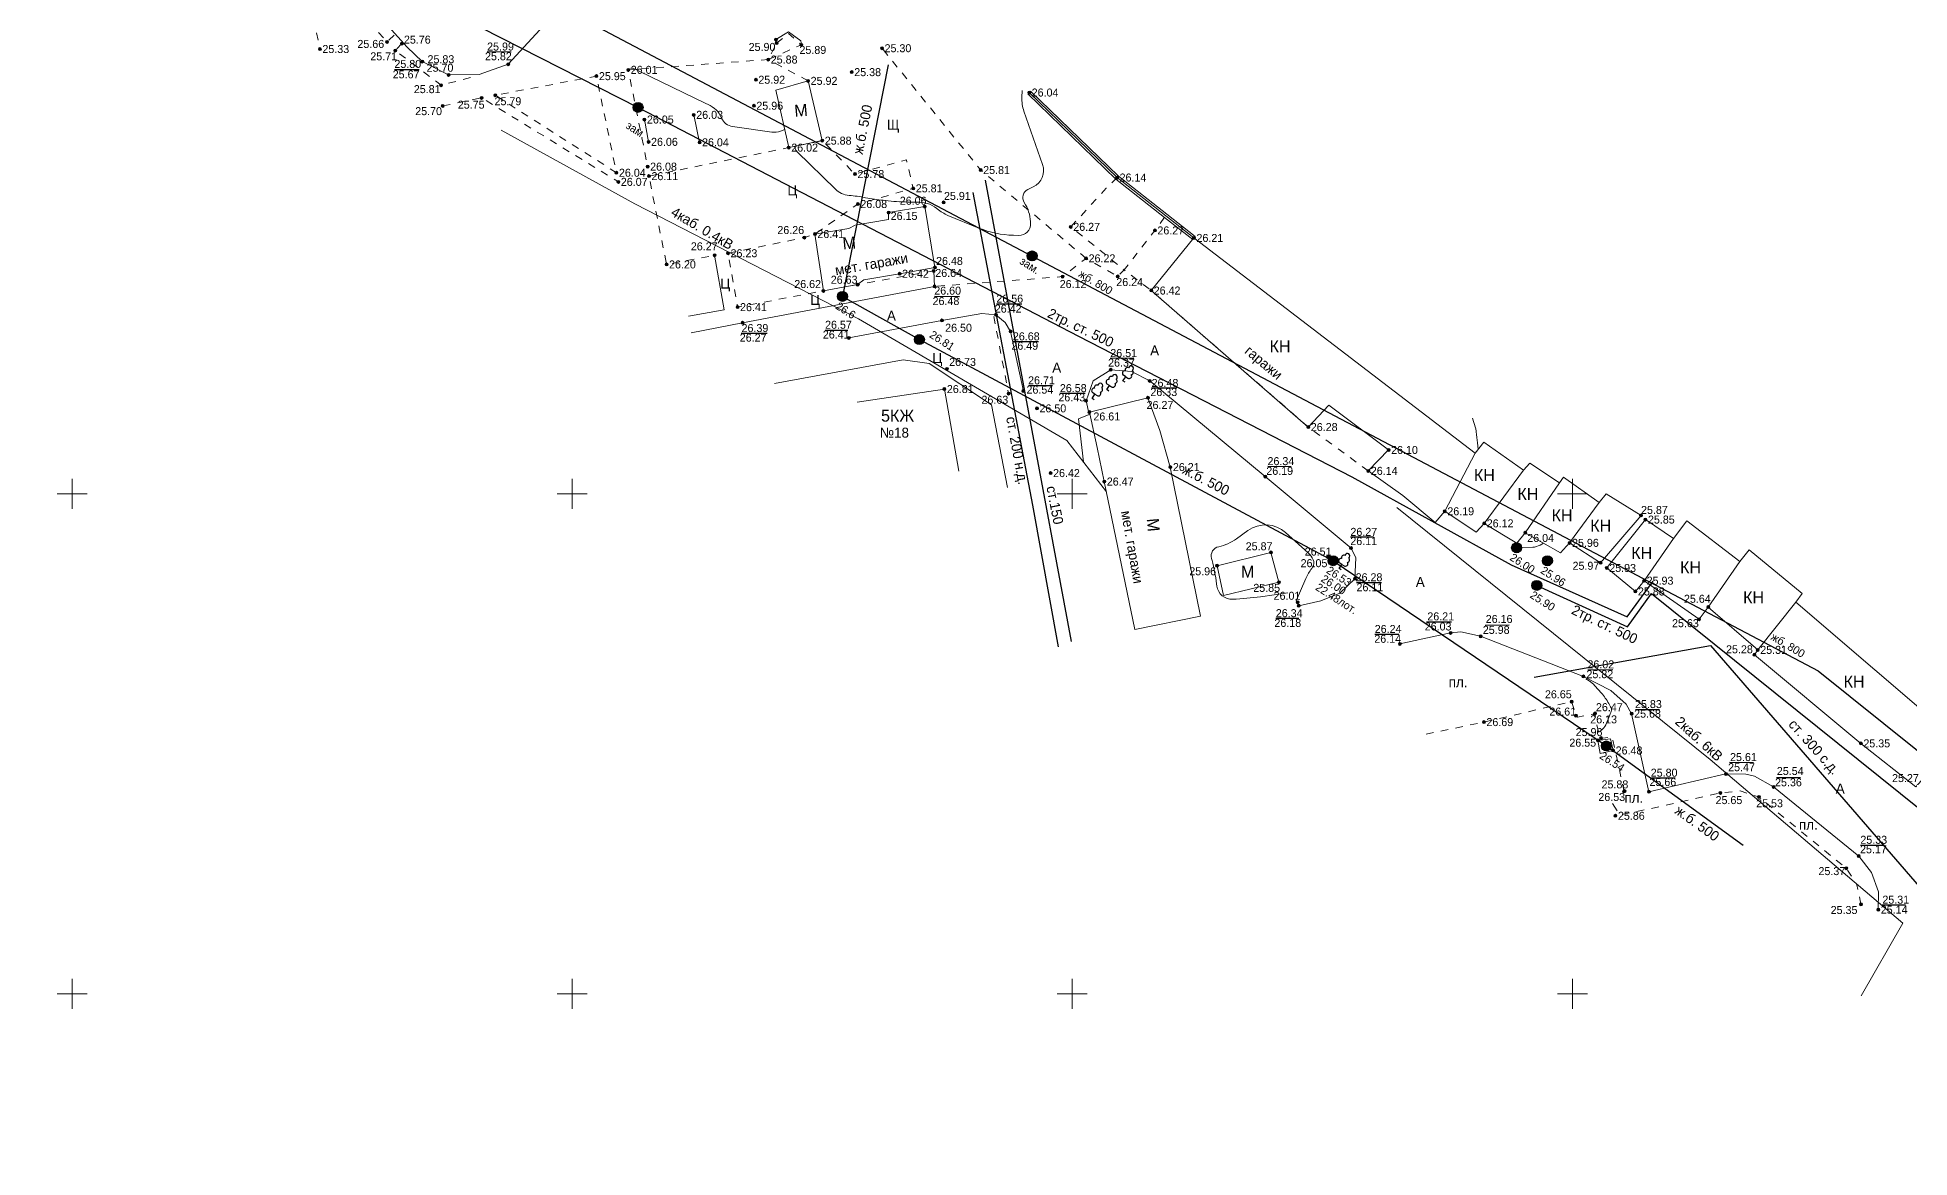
# Model space of a CAD drawing. Header units: metres. Extents: x 17798 to 18902, y 24284 to 24836.
# Drawn here: x 18046.5 to 18233.7, y 24433.6 to 24545.6 of the extents above; entities that cross this region are included whole.
import ezdxf

# ---------------------------------------------------------------- set-up
doc = ezdxf.new("R2010")
doc.units = ezdxf.units.M
doc.linetypes.add('g5_01_5x1_5', pattern=[3, 1.5, -1.5])
for name, color, linetype in [('02_Сетка', 7, 'Continuous'), ('03_Здания и строения', 7, 'Continuous'), ('06_Инженерно-технические сооружения', 7, 'Continuous'), ('10_Границы покрытий и угодий', 7, 'Continuous'), ('13_Растительность', 7, 'Continuous'), ('14_Ограждения', 7, 'Continuous'), ('19_Горизонтали', 7, 'Continuous'), ('30_Канализация', 7, 'Continuous'), ('31_Водопровод', 7, 'Continuous'), ('32_Теплосеть', 7, 'Continuous'), ('33_Газопровод', 7, 'Continuous'), ('37_Кабель низкого напряжения', 7, 'Continuous'), ('38_Кабели высокого напряжения', 7, 'Continuous'), ('44_Крышки колодцев', 7, 'Continuous'), ('45_Номера колодцев', 7, 'Continuous'), ('61_Отметки высоты поверхности', 7, 'Continuous')]:
    doc.layers.add(name, color=color, linetype=linetype)
doc.styles.add('LIKE11', font='bm431.shx')
doc.styles.add('LIKE14', font='p131.shx')
doc.styles.add('LIKE17', font='d431.shx')
doc.styles.add('LIKE32', font='peteri.shx')
doc.styles.add('Line_GUGK', font='bm431.ttf', dxfattribs={"height": 1})
doc.styles.get("Standard").update_dxf_attribs({"font": 'SPDS.shx', "oblique": 15, "height": 2})
doc.linetypes.add('g5_119_1', pattern='A,8,-2,[31,GUGK_2005.shx,S=0.2,R=0,X=0,Y=0],0.7,[31,GUGK_2005.shx,S=0.16,R=0,X=0,Y=0],6.6,[31,GUGK_2005.shx,S=0.16,R=180.000005,X=0,Y=0],0.7,[31,GUGK_2005.shx,S=0.2,R=180.000005,X=0,Y=0],-2', length=20)
doc.linetypes.add('g5_119_3', pattern='A,8,-2,[31,GUGK_2005.shx,S=0.2,R=0,X=0,Y=0],8,[31,GUGK_2005.shx,S=0.2,R=180.000005,X=0,Y=0],-2', length=20)
doc.linetypes.add('g5_121_g', pattern='A,8,-0.6,["Г",Line_GUGK,S=2,R=0,X=0,Y=-1],-2.3,24', length=34.9)
doc.linetypes.add('g5_122_g', pattern='A,2,-2,3,-0.6,["Г",Line_GUGK,S=2,R=0,X=0,Y=-1],-2.8,3,-2,8,-2,8,-2,6', length=41.4)
doc.linetypes.add('g5_122_k', pattern='A,2,-2,3,-0.6,["К",Line_GUGK,S=2,R=0,X=0,Y=-1],-3,3,-2,8,-2,8,-2,6', length=41.6)
doc.linetypes.add('g5_122_kl', pattern='A,2,-2,3,-0.6,["Кл",Line_GUGK,S=2,R=0,X=0,Y=-1],-5,3,-2,8,-2,8,-2,6', length=43.6)
doc.linetypes.add('g5_122_t', pattern='A,2,-2,3,-0.6,["Т",Line_GUGK,S=2,R=0,X=0,Y=-1],-2.8,3,-2,8,-2,8,-2,6', length=41.4)
doc.linetypes.add('g5_122_v', pattern='A,2,-2,3,-0.6,["В",Line_GUGK,S=2,R=0,X=0,Y=-1],-2.8,3,-2,8,-2,8,-2,6', length=41.4)
doc.linetypes.add('g5_472', pattern='A,0,-8,[25,GUGK_2005.shx,S=0.8,R=0,X=0,Y=-0.4],0', length=8)

# ---------------------------------------------------------------- blocks, each defined once
blk = doc.blocks.new('g5_117t')
h = blk.add_hatch(color=255)
h.paths.add_polyline_path([(-0.08, -0.08), (-0.92, -0.08, 0.367426), (-0.08, -0.92)])
h.paths.add_polyline_path([(0.07, -0.92, 0.367426), (0.92, -0.08), (0.07, -0.08)])
h.paths.add_polyline_path([(0.92, 0.07, 0.921954), (-0.92, 0.07)])
at = {"color": 0, "flags": 128}
for points in [[(-1, 0), (1, 0)], [(0, -1), (0, 0)]]:
    blk.add_lwpolyline(points, dxfattribs=at)
at = {"color": 0}
blk.add_circle((0, 0), 1, dxfattribs=at)
at = {"style": 'LIKE11', "flags": 8}
for tag, p in [('Номер', (0, 1.7)), ('Отметка кольца люка', (0, -2.8)), ('Отметка земли (возле него)', (0, -4.8)), ('Верх прокладки', (0, -6.8)), ('Низ прокладки', (0, -8.8))]:
    blk.add_attdef(tag, p, '', height=1.6, dxfattribs=at)
blk = doc.blocks.new('g5_117kb')
h = blk.add_hatch(color=255)
h.paths.add_polyline_path([(0.07, 0.07), (0.92, 0.07, 0.367426), (0.07, 0.92)])
h.paths.add_polyline_path([(-0.08, 0.92, 0.367426), (-0.92, 0.07), (-0.08, 0.07)])
h.paths.add_polyline_path([(-0.08, -0.08), (-0.92, -0.08, 0.367426), (-0.08, -0.92)])
h.paths.add_polyline_path([(0.07, -0.92, 0.367426), (0.92, -0.08), (0.07, -0.08)])
at = {"color": 0, "flags": 128}
for points in [[(-1, 0), (1, 0)], [(0, 1), (0, -1)]]:
    blk.add_lwpolyline(points, dxfattribs=at)
at = {"color": 0}
blk.add_circle((0, 0), 1, dxfattribs=at)
at = {"style": 'LIKE11', "flags": 8}
for tag, p in [('Номер', (0, 1.7)), ('Отметка кольца люка', (0, -2.8)), ('Отметка земли (возле него)', (0, -4.8)), ('Верх прокладки', (0, -6.8)), ('Низ прокладки', (0, -8.8))]:
    blk.add_attdef(tag, p, '', height=1.6, dxfattribs=at)
blk = doc.blocks.new('g5_388_1')
at = {"color": 0, "flags": 128}
blk.add_lwpolyline([(0, 0.99), (0.51, 0.99, 0.798042), (0.73, 1.95, 0.636328), (0.46, 2.81, 0.533064), (0, 3.5, 0.533064), (-0.46, 2.81, 0.636328), (-0.73, 1.95, 0.798042), (-0.51, 0.99)], format="xyb", dxfattribs=at)
for points in [[(0, 0.99), (-0.51, 0.99)], [(0.5, 0), (0, 0), (0, 0.99)]]:
    blk.add_lwpolyline(points, dxfattribs=at)
at = {"style": 'LIKE11', "flags": 8}
for tag, p in [('Описание', (-14.19, 0.84)), ('Метрические данные', (1.49, 0.46))]:
    blk.add_attdef(tag, p, '', height=2, dxfattribs=at)
blk = doc.blocks.new('g5_117d')
h = blk.add_hatch(color=255)
h.paths.add_polyline_path([(0.32, 0.47), (0.32, 0.87, 0.18146), (-0.33, 0.87), (-0.33, 0.47)])
h.paths.add_polyline_path([(-0.79, 0.47), (-0.48, 0.47), (-0.48, 0.79, 0.123687)])
h.paths.add_polyline_path([(0.47, 0.47), (0.79, 0.47, 0.123687), (0.47, 0.79)])
h.paths.add_polyline_path([(0.47, -0.33), (0.87, -0.33, 0.089995), (0.93, 0, 0.089995), (0.87, 0.32), (0.47, 0.32)])
h.paths.add_polyline_path([(0.32, 0.32), (-0.33, 0.32), (-0.33, -0.33), (0.32, -0.33)])
h.paths.add_polyline_path([(-0.48, 0.32), (-0.87, 0.32, 0.089995), (-0.93, 0, 0.089995), (-0.87, -0.33), (-0.48, -0.33)])
h.paths.add_polyline_path([(-0.48, -0.79), (-0.48, -0.48), (-0.79, -0.48, 0.123687)])
h.paths.add_polyline_path([(-0.33, -0.48), (-0.33, -0.87, 0.18146), (0.32, -0.87), (0.32, -0.48)])
h.paths.add_polyline_path([(0.79, -0.48), (0.47, -0.48), (0.47, -0.79, 0.123687)])
at = {"color": 0, "flags": 128}
for points in [[(-0.92, 0.4), (0.92, 0.4)], [(-0.4, 0.92), (-0.4, -0.92)], [(0.4, 0.92), (0.4, -0.92)], [(-0.92, -0.4), (0.92, -0.4)]]:
    blk.add_lwpolyline(points, dxfattribs=at)
at = {"color": 0}
blk.add_circle((0, 0), 1, dxfattribs=at)
at = {"style": 'LIKE11', "flags": 8}
for tag, p in [('Номер', (0, 1.7)), ('Отметка кольца люка', (0, -2.8)), ('Отметка земли (возле него)', (0, -4.8)), ('Верх прокладки', (0, -6.8)), ('Низ прокладки', (0, -8.8))]:
    blk.add_attdef(tag, p, '', height=1.6, dxfattribs=at)
blk = doc.blocks.new('g5_012')
at = {"color": 92, "linetype": 'ByBlock', "lineweight": -2}
for p, q in [((-3, 0), (3, 0)), ((0, -3), (0, 3))]:
    blk.add_line(p, q, dxfattribs=at)
blk = doc.blocks.new('g5_330')
at = {"linetype": 'ByBlock', "lineweight": -2}
blk.add_hatch(color=0, dxfattribs=at).paths.add_polyline_path([(-0.3, 0, 1), (0.3, 0, 1)])
at = {"color": 0, "linetype": 'ByBlock', "lineweight": -2}
blk.add_circle((0, 0), 0.3, dxfattribs=at)
at = {"color": 0, "linetype": 'ByBlock', "lineweight": 15, "flags": 12}
for tag, p in [('number', (-7.62, -0.8)), ('z', (0.5, -0.8))]:
    blk.add_attdef(tag, p, '', height=1.6, dxfattribs=at)

msp = doc.modelspace()

# ---------------------------------------------------------------- linework, layer by layer
at = {"layer": '03_Здания и строения', "color": 7, "linetype": 'Continuous', "lineweight": 20, "ltscale": 0.5, "flags": 128}
for points in [[(18121.65, 24534.63), (18120.37, 24540.37), (18123.59, 24541.31), (18125, 24535.33), (18121.65, 24534.63)], [(18136.26, 24522.65), (18135.25, 24528.73), (18131.64, 24528.14), (18131.62, 24527.45), (18128.28, 24526.89), (18127.65, 24526.53), (18124.26, 24525.99), (18125.11, 24520.31), (18128.54, 24520.93), (18129.16, 24521.42), (18132.73, 24522.02), (18136.26, 24522.65)], [(18206.87, 24497.85), (18202.82, 24493.13), (18199.72, 24495.11), (18198.83, 24494.12), (18195.29, 24496.12), (18194.45, 24495.07), (18191.19, 24497.06), (18190.38, 24496.19), (18187.25, 24498.27), (18186.27, 24497.15), (18183.06, 24499.84), (18179.6, 24502.31), (18181.63, 24504.4), (18175.66, 24508.87), (18173.6, 24506.69), (18157.89, 24520.35), (18162.17, 24525.6), (18190.28, 24504.07), (18191.14, 24505.17), (18195.11, 24502.37), (18195.75, 24503.09), (18198.72, 24501.1), (18199.11, 24501.68), (18202.69, 24499.15), (18203.39, 24500.01), (18206.87, 24497.85)], [(18128.48, 24509.17), (18137.21, 24510.49), (18138.65, 24502.29)], [(18151.72, 24508.19), (18157.57, 24509.62), (18158.76, 24506.33), (18159.8, 24502.69), (18162.82, 24487.78), (18156.27, 24486.45), (18153.2, 24501.24), (18152.49, 24504.65), (18151.72, 24508.19)], [(18190.28, 24504.07), (18187.25, 24498.27)], [(18195.11, 24502.37), (18191.19, 24497.06)], [(18198.72, 24501.1), (18195.29, 24496.12)], [(18202.69, 24499.15), (18199.72, 24495.11)], [(18245.44, 24471.42), (18241.27, 24466.57), (18234.87, 24471.33), (18234.35, 24470.71), (18228.85, 24475.06), (18218.21, 24483.93), (18218.54, 24484.41), (18213.59, 24488.69), (18212.67, 24487.47), (18207.18, 24491.33), (18206.31, 24490.25), (18203.44, 24492.6), (18207.31, 24497.44), (18210.11, 24495.53), (18211.44, 24497.3), (18216.75, 24493.26), (18217.69, 24494.43), (18222.97, 24490.05), (18222.34, 24489.19), (18238.16, 24475.66), (18239.16, 24474.86), (18240.1, 24475.82), (18245.44, 24471.42)], [(18164.47, 24492.83), (18169.86, 24494.15), (18170.66, 24491.18), (18165.13, 24489.84), (18164.47, 24492.83)], [(18207.18, 24491.33), (18210.11, 24495.53)], [(18213.59, 24488.69), (18216.75, 24493.26)], [(18218.54, 24484.41), (18222.34, 24489.19)]]:
    msp.add_lwpolyline(points, dxfattribs=at)
at = {"layer": '06_Инженерно-технические сооружения', "color": 7, "linetype": 'Continuous', "lineweight": 20, "ltscale": 0.5, "flags": 128}
for points in [[(18120.36, 24545.44), (18121.62, 24546.21), (18122.87, 24545.31), (18122.91, 24544.91)], [(18107.22, 24537.44), (18107.63, 24535.21)], [(18112.15, 24537.91), (18112.73, 24535.16)], [(18114.23, 24523.87), (18115.2, 24518.41), (18111.63, 24517.78)], [(18175.64, 24493.66), (18175.92, 24492.85), (18176.62, 24493.42), (18175.64, 24493.66)], [(18202.55, 24475.35), (18203.81, 24475.51), (18204.08, 24474.35), (18202.79, 24474.06), (18202.55, 24475.35)]]:
    msp.add_lwpolyline(points, dxfattribs=at)
at = {"layer": '10_Границы покрытий и угодий', "color": 7, "linetype": 'Continuous', "lineweight": 20, "ltscale": 0.5, "flags": 128}
for points in [[(18069.86, 24547.72), (18069.04, 24552.2), (18070.32, 24554.74), (18072.01, 24555.91), (18073.15, 24555.72), (18075.39, 24553.68), (18083.48, 24544.67), (18085.01, 24543.24), (18087.64, 24541.9), (18090.68, 24541.95), (18093.6, 24542.97), (18099.13, 24548.97), (18106.47, 24557.07), (18107.54, 24557.62)], [(18111.88, 24516.12), (18117.03, 24517.12), (18136.23, 24520.76), (18136.15, 24522.3)], [(18127.66, 24515.6), (18136.97, 24517.35), (18140.95, 24518.04), (18142.37, 24517.92), (18143.29, 24517.16), (18143.83, 24516.25), (18145.11, 24510.29)], [(18151.11, 24503.21), (18150.63, 24507.51), (18151.69, 24507.94), (18151.38, 24509.32), (18152.09, 24511.31), (18153.85, 24512.42), (18155.93, 24512.25), (18157.74, 24511.31), (18169.29, 24501.73), (18177.87, 24494.59), (18178.34, 24493.61), (18178.26, 24491.52), (18176.74, 24490.09), (18174.84, 24489.32), (18172.65, 24488.83)], [(18182.76, 24485), (18187.83, 24486.11), (18188.86, 24486.23), (18190.83, 24485.77), (18201.1, 24481.75), (18203.84, 24480.34), (18205.37, 24478.99), (18205.93, 24478.03), (18207.65, 24470.23), (18215.36, 24472), (18217.34, 24471.98), (18218.23, 24471.77), (18220.12, 24470.71), (18228.64, 24463.79), (18229.9, 24462.14), (18230.61, 24460.23), (18230.59, 24458.43)]]:
    msp.add_lwpolyline(points, dxfattribs=at)
at = {"layer": '10_Границы покрытий и угодий', "color": 7, "linetype": 'g5_01_5x1_5', "lineweight": 20, "ltscale": 0.5, "flags": 128}
for points in [[(18082.19, 24545.88), (18081.49, 24545.21), (18076.26, 24550.99), (18073.78, 24549.28), (18074.77, 24544.49)], [(18082.97, 24545.04), (18082.3, 24544.34), (18086.89, 24540.87), (18090.47, 24541.8)], [(18120.44, 24545.08), (18121.64, 24546.04), (18122.91, 24544.91), (18119.6, 24543.44), (18120.44, 24545.08)], [(18151.38, 24523.56), (18140.84, 24532.39), (18130.98, 24544.57)], [(18123.59, 24541.31), (18119.6, 24543.44), (18105.6, 24542.41), (18107.54, 24532.73)], [(18104.42, 24532.12), (18092.3, 24539.87), (18102.42, 24541.78), (18104.42, 24532.12)], [(18087.06, 24538.8), (18090.94, 24539.61), (18104.61, 24531.21)], [(18136.15, 24522.3), (18128.54, 24520.93), (18125.11, 24520.31), (18116.53, 24518.68), (18115.58, 24524.07), (18123.22, 24525.64), (18124.26, 24525.99), (18128.56, 24528.99), (18134.1, 24530.56), (18133.41, 24533.4), (18128.27, 24531.99), (18125, 24535.33), (18121.65, 24534.63), (18107.67, 24531.78), (18109.43, 24522.95), (18114.23, 24523.87)], [(18154.48, 24531.64), (18153.4, 24530.57), (18149.85, 24526.71), (18155.19, 24522.41), (18158.26, 24526.35), (18159.35, 24527.82)], [(18179.6, 24502.31), (18173.6, 24506.69), (18157.89, 24520.35), (18155.19, 24522.41), (18154.55, 24521.75), (18151.38, 24523.56), (18149.03, 24521.73), (18136.23, 24520.76)], [(18142.15, 24517.74), (18143.63, 24510.04)], [(18205.18, 24470.26), (18203.99, 24475.7), (18202.73, 24475.52), (18202.24, 24478.03), (18200.5, 24477.69), (18200.36, 24477.83), (18199.93, 24479.23), (18191.16, 24477.19), (18184.7, 24475.84)], [(18228.86, 24458.97), (18228.46, 24460.93), (18227.38, 24462.58), (18218.65, 24469.7), (18216.78, 24470.31), (18214.8, 24470.11), (18207.9, 24468.56), (18204.31, 24467.82)]]:
    msp.add_lwpolyline(points, dxfattribs=at)
at = {"layer": '14_Ограждения', "color": 7, "linetype": 'Continuous', "lineweight": 20, "ltscale": 0.5, "flags": 128}
for points in [[(18162.05, 24525.44), (18159.23, 24527.66), (18154.35, 24531.49), (18145.55, 24540)], [(18162.3, 24525.75), (18159.47, 24527.97), (18154.61, 24531.79), (18145.83, 24540.29)]]:
    msp.add_lwpolyline(points, dxfattribs=at)
at = {"layer": '14_Ограждения', "color": 7, "linetype": 'g5_472', "lineweight": 20, "ltscale": 0.5, "flags": 128}
msp.add_lwpolyline([(18162.17, 24525.6), (18159.35, 24527.82), (18154.48, 24531.64), (18145.69, 24540.14)], dxfattribs=at)
at = {"layer": '19_Горизонтали', "color": 42, "linetype": 'Continuous', "lineweight": 20, "ltscale": 0.5, "elevation": 26, "flags": 128}
for points in [[(18121.25, 24536.45), (18120.83, 24536.29, -0.12668), (18119.96, 24536.19), (18116.02, 24536.75, -0.25528), (18114.93, 24537.57), (18114.8, 24537.84, 0.130481), (18114.21, 24538.56), (18114.21, 24538.56, 0.04324), (18113.37, 24539.06), (18106.69, 24542.28, -0.017189), (18106.45, 24542.4), (18106.41, 24542.43, 0.031592), (18106.27, 24542.49), (18106.27, 24542.49, 0.069056), (18106.13, 24542.53), (18105.83, 24542.57)], [(18122.23, 24534.75), (18122.28, 24534.56, 0.137216), (18122.48, 24534.22), (18126.31, 24530.48, 0.175887), (18127.68, 24529.85), (18127.68, 24529.85, -0.028878), (18129.27, 24529.64), (18129.34, 24529.62, 0.022828), (18131.08, 24529.37), (18131.6, 24529.31, 0.0244), (18133.84, 24529.19), (18134.41, 24529.19, -0.065836), (18135.49, 24529.05), (18135.49, 24529.05, -0.106497), (18136.44, 24528.55), (18136.5, 24528.5, 0.075867), (18137.57, 24527.86), (18140.67, 24526.59, 0.090769), (18144.11, 24525.87), (18144.66, 24525.85, 0.436558), (18145.83, 24527.04), (18145.82, 24527.23, 0.133252), (18145.2, 24529.14), (18145.2, 24529.14, -0.452565), (18145.57, 24530.46), (18146.1, 24530.71, 0.380706), (18147.03, 24532.95), (18145.17, 24538.29, -0.091488), (18144.96, 24539.65), (18144.99, 24540.35)], [(18190.6, 24504.47), (18190.51, 24505.12, -0.002619), (18190.38, 24506.2), (18190.37, 24506.29, 0.057309), (18190.16, 24507.15), (18190.01, 24507.57)], [(18172.4, 24489.32), (18173.36, 24491.54, -0.054748), (18173.94, 24492.56), (18174.03, 24492.68, 0.271889), (18174.1, 24493.43), (18174.1, 24493.43, 0.101585), (18173.59, 24494.11), (18171.32, 24496.14, 0.352031), (18167.56, 24496.34), (18166.41, 24495.51, -0.103075), (18164.64, 24494.73), (18164.64, 24494.73, 0.425489), (18163.92, 24493.56), (18163.97, 24493.36, -0.028367), (18164.43, 24491.02), (18164.46, 24490.79, 0.386558), (18166.05, 24489.47), (18166.05, 24489.47, 0.025042), (18168.83, 24489.73), (18171.56, 24490.12)], [(18194.43, 24494.73), (18194.41, 24494.69, 0.555459), (18194.44, 24494.64), (18196.04, 24494.68, 0.130481), (18196.77, 24494.89), (18197.11, 24495.09)], [(18201.34, 24481.5), (18201.67, 24481.31, -0.076958), (18202.25, 24480.83), (18202.9, 24480.09, -0.053896), (18203.64, 24479.06), (18203.83, 24478.72, -0.211483), (18203.88, 24478.26), (18203.88, 24478.26, -0.012921), (18203.71, 24477.8), (18203.42, 24477.08, -0.112838), (18203.01, 24476.47), (18202.73, 24476.21)]]:
    msp.add_lwpolyline(points, format="xyb", dxfattribs=at)
msp.add_lwpolyline([(18204.01, 24469.06), (18204.49, 24468.33)], dxfattribs=at)
at = {"layer": '30_Канализация', "color": 42, "linetype": 'g5_122_kl', "lineweight": 30, "ltscale": 0.5, "flags": 128}
msp.add_lwpolyline([(17981.18, 24764.18), (17973.76, 24619.69), (18068.15, 24564.87), (18224.59, 24482.33), (18357.92, 24375.34), (18432.45, 24314.74), (18453.24, 24297.97), (18504.49, 24313.98), (18591.36, 24418.31), (18643.88, 24411.2), (18665.87, 24407.08), (18685.74, 24402.11)], dxfattribs=at)
at = {"layer": '30_Канализация', "color": 12, "linetype": 'g5_122_k', "lineweight": 30, "ltscale": 0.5, "flags": 128}
msp.add_lwpolyline([(18131.58, 24542.91), (18127.02, 24519.76), (18134.71, 24515.44), (18176.08, 24493.33), (18203.4, 24474.8), (18217.09, 24464.88)], dxfattribs=at)
at = {"layer": '31_Водопровод', "color": 94, "linetype": 'g5_122_v', "lineweight": 30, "ltscale": 0.5, "flags": 128}
msp.add_lwpolyline([(18141.29, 24531.38), (18149.88, 24485.25)], dxfattribs=at)
at = {"layer": '32_Теплосеть', "color": 5, "linetype": 'g5_122_t', "lineweight": 30, "ltscale": 0.5, "flags": 128}
for points in [[(17991.58, 24605.4), (17992.75, 24601.88), (18011.81, 24590.66), (18049.45, 24569.3), (18087.01, 24548.6), (18106.58, 24538.66), (18150.63, 24515.79), (18177.95, 24501.71), (18193.87, 24492.91), (18205.49, 24487.73), (18208.07, 24491.29)], [(18196.44, 24490.86), (18205.51, 24486.7), (18207.92, 24490.04), (18243.15, 24461.76), (18256.27, 24451.48), (18273.72, 24438.03), (18272.58, 24436.96), (18275.33, 24437.65)]]:
    msp.add_lwpolyline(points, dxfattribs=at)
at = {"layer": '33_Газопровод', "color": 132, "linetype": 'g5_122_g', "lineweight": 30, "ltscale": 0.5, "flags": 128}
msp.add_lwpolyline([(18140.04, 24530.16), (18146.03, 24498.87), (18148.6, 24484.72)], dxfattribs=at)
at = {"layer": '33_Газопровод', "color": 132, "linetype": 'g5_121_g', "lineweight": 30, "ltscale": 0.5, "flags": 128}
msp.add_lwpolyline([(18196.17, 24481.68), (18213.82, 24484.86), (18238.98, 24455.77), (18246.8, 24446.04)], dxfattribs=at)
at = {"layer": '37_Кабель низкого напряжения', "color": 1, "linetype": 'g5_119_3', "lineweight": 20, "ltscale": 0.5, "flags": 128}
for points in [[(18153.42, 24500.21), (18149.46, 24505.33), (18128.63, 24517.5), (18106.26, 24529.02), (18092.91, 24536.39)], [(18143.52, 24500.65), (18141.92, 24508.92), (18135.68, 24513.05), (18133.08, 24513.4), (18120.24, 24511.03)]]:
    msp.add_lwpolyline(points, dxfattribs=at)
at = {"layer": '38_Кабели высокого напряжения', "color": 1, "linetype": 'g5_119_1', "lineweight": 20, "ltscale": 0.5, "flags": 128}
msp.add_lwpolyline([(18182.46, 24498.63), (18213.77, 24473.44), (18233.05, 24457.08), (18228.88, 24449.83)], dxfattribs=at)
at = {"layer": '61_Отметки высоты поверхности', "flags": 128}
for points in [[(18091.49, 24544.23), (18093.88, 24544.22)], [(18082.22, 24542.45), (18084.69, 24542.45)], [(18136.21, 24519.77), (18138.71, 24519.75)], [(18142.41, 24519), (18144.97, 24519)], [(18116.9, 24516.09), (18119.48, 24516.09)], [(18125.28, 24516.38), (18127.55, 24516.39)], [(18144.05, 24515.24), (18146.62, 24515.25)], [(18153.79, 24513.59), (18156.14, 24513.6)], [(18145.61, 24510.85), (18148.02, 24510.85)], [(18148.76, 24510.08), (18151.28, 24510.08)], [(18157.92, 24510.62), (18160.47, 24510.61)], [(18169.55, 24502.77), (18171.87, 24502.75)], [(18177.83, 24495.72), (18180.11, 24495.72)], [(18178.42, 24491.16), (18180.92, 24491.15)], [(18170.34, 24487.57), (18172.66, 24487.57)], [(18185.43, 24487.23), (18187.91, 24487.22)], [(18191.3, 24486.88), (18193.69, 24486.9)], [(18180.24, 24485.98), (18182.65, 24485.98)], [(18201.55, 24482.43), (18204.04, 24482.44)], [(18206.31, 24478.46), (18208.72, 24478.46)], [(18207.91, 24471.61), (18210.28, 24471.62)], [(18215.73, 24473.17), (18218.12, 24473.16)], [(18220.43, 24471.66), (18222.81, 24471.66)], [(18228.8, 24464.87), (18231.2, 24464.87)], [(18230.99, 24458.91), (18233.31, 24458.91)]]:
    msp.add_lwpolyline(points, dxfattribs=at)

# ---------------------------------------------------------------- block references
at = {"layer": '02_Сетка', "color": 92, "linetype": 'Continuous', "lineweight": 15, "ltscale": 0.5, "xscale": 0.5, "yscale": 0.5}
for p in [(18050, 24500), (18100, 24500), (18150, 24500), (18200, 24500), (18050, 24450), (18100, 24450), (18150, 24450), (18200, 24450)]:
    msp.add_blockref('g5_012', p, dxfattribs=at)
at = {"layer": '13_Растительность', "color": 92, "linetype": 'Continuous', "lineweight": 20, "xscale": 0.5, "yscale": 0.5, "zscale": 0.5, "rotation": 327.2608096277772}
for p in [(18155.07, 24511.31, 26.15), (18151.99, 24509.56, 26.33), (18153.44, 24510.43, 26.3), (18176.69, 24492.54, 26.27)]:
    msp.add_blockref('g5_388_1', p, dxfattribs=at)
at = {"layer": '44_Крышки колодцев', "color": 7, "linetype": 'Continuous', "lineweight": 20, "xscale": 0.5, "yscale": 0.5, "zscale": 0.5, "rotation": 327.2608096277772}
for name, p in [('g5_117t', (18106.58, 24538.66)), ('g5_117d', (18145.98, 24523.8)), ('g5_117kb', (18127.02, 24519.76, 26.61)), ('g5_117kb', (18134.71, 24515.44, 26.81)), ('g5_117kb', (18176.08, 24493.33, 26.53)), ('g5_117t', (18194.43, 24494.62, 26)), ('g5_117t', (18197.51, 24493.32, 25.96)), ('g5_117t', (18196.44, 24490.86, 25.9)), ('g5_117kb', (18203.4, 24474.8, 26.54))]:
    msp.add_blockref(name, p, dxfattribs=at)
at = {"layer": '61_Отметки высоты поверхности', "color": 7, "linetype": 'Continuous', "lineweight": 20, "xscale": 0.5, "yscale": 0.5, "zscale": 0.5}
for p in [(18074.77, 24544.49, 25.33), (18081.49, 24545.21, 25.66), (18082.97, 24545.04, 25.76), (18120.36, 24545.44, 25.74), (18120.44, 24545.08, 25.9), (18122.91, 24544.91, 25.89), (18130.98, 24544.57, 25.3), (18082.3, 24544.34, 25.71), (18085.01, 24543.24, 25.67), (18093.6, 24542.97, 25.82), (18119.6, 24543.44, 25.88), (18086.89, 24540.87, 25.81), (18087.64, 24541.9, 25.7), (18102.42, 24541.78, 25.95), (18105.6, 24542.41, 26.01), (18118.36, 24541.42, 25.91), (18123.59, 24541.31, 25.92), (18127.95, 24542.18, 25.38), (18087.06, 24538.8, 25.7), (18090.94, 24539.61, 25.75), (18092.3, 24539.87, 25.79), (18118.16, 24538.82, 25.95), (18145.69, 24540.14, 26.04), (18107.22, 24537.44, 26.05), (18112.15, 24537.91, 26.03), (18107.63, 24535.21, 26.06), (18112.73, 24535.16, 26.04), (18125, 24535.33, 25.88), (18121.65, 24534.63, 26.02), (18104.42, 24532.12, 26.04), (18107.54, 24532.73, 26.08), (18107.67, 24531.78, 26.11), (18128.27, 24531.99, 25.78), (18140.84, 24532.39, 25.81), (18154.48, 24531.64, 26.14), (18104.61, 24531.21, 26.07), (18134.1, 24530.56, 25.81), (18128.56, 24528.99, 26.08), (18131.64, 24528.14, 26.15), (18135.25, 24528.73, 26.06), (18137.13, 24529.15, 25.91), (18124.26, 24525.99, 26.41), (18149.85, 24526.71, 26.27), (18158.26, 24526.35, 26.27), (18114.23, 24523.87, 26.27), (18115.58, 24524.07, 26.23), (18123.22, 24525.64, 26.26), (18162.17, 24525.6, 26.21), (18109.43, 24522.95, 26.2), (18132.73, 24522.02, 26.42), (18136.15, 24522.3, 26.64), (18136.26, 24522.65, 26.48), (18151.38, 24523.56, 26.22), (18125.11, 24520.31, 26.62), (18128.54, 24520.93, 26.63), (18136.23, 24520.76, 26.48), (18149.03, 24521.73, 26.12), (18154.55, 24521.75, 26.24), (18157.89, 24520.35, 26.42), (18116.53, 24518.68, 26.41), (18117.03, 24517.12, 26.27), (18136.97, 24517.35, 26.5), (18142.37, 24517.92, 26.42), (18127.66, 24515.6, 26.41), (18143.83, 24516.25, 26.49), (18137.46, 24512.5, 26.73), (18153.85, 24512.42, 26.37), (18157.74, 24511.31, 26.33), (18137.21, 24510.49, 26.81), (18143.63, 24510.04, 26.63), (18145.11, 24510.29, 26.54), (18151.38, 24509.32, 26.43), (18157.57, 24509.62, 26.27), (18146.47, 24508.56, 26.5), (18151.72, 24508.19, 26.61), (18173.6, 24506.69, 26.28), (18181.63, 24504.4, 26.11), (18147.83, 24502.09, 26.42), (18159.8, 24502.69, 26.21), (18169.29, 24501.73, 26.19), (18179.6, 24502.31, 26.14), (18153.2, 24501.24, 26.47), (18187.25, 24498.27, 26.19), (18206.87, 24497.85, 25.87), (18191.19, 24497.06, 26.12), (18195.29, 24496.12, 26.04), (18207.31, 24497.44, 25.85), (18169.86, 24494.15, 25.87), (18177.87, 24494.59, 26.11), (18199.72, 24495.11, 25.96), (18164.47, 24492.83, 25.96), (18175.56, 24493.69, 26.05), (18175.64, 24493.66, 26.51), (18202.82, 24493.13, 25.97), (18203.44, 24492.6, 25.93), (18170.66, 24491.18, 25.85), (18178.26, 24491.52, 26.11), (18206.31, 24490.25, 25.88), (18207.18, 24491.33, 25.93), (18172.53, 24489.18, 26.01), (18172.65, 24488.83, 26.18), (18213.59, 24488.69, 25.64), (18212.67, 24487.47, 25.63), (18182.76, 24485, 26.14), (18187.83, 24486.11, 26.03), (18190.83, 24485.77, 25.98), (18218.21, 24483.93, 25.28), (18218.54, 24484.41, 25.31), (18201.1, 24481.75, 25.82), (18199.93, 24479.23, 26.65), (18191.16, 24477.19, 26.69), (18200.36, 24477.83, 26.61), (18202.24, 24478.03, 26.47), (18202.28, 24478.06, 26.13), (18205.93, 24478.03, 25.68), (18202.55, 24475.35, 26.55), (18202.88, 24475.59, 25.96), (18204.08, 24474.35, 26.48), (18228.85, 24475.06, 25.35), (18215.36, 24472, 25.47), (18205.18, 24470.26, 26.53), (18205.22, 24470.29, 25.88), (18207.65, 24470.23, 25.66), (18214.8, 24470.11, 25.65), (18218.65, 24469.7, 25.53), (18220.12, 24470.71, 25.36), (18204.31, 24467.82, 25.86), (18227.38, 24462.58, 25.37), (18228.64, 24463.79, 25.17), (18228.86, 24458.97, 25.35), (18230.59, 24458.43, 25.14)]:
    msp.add_blockref('g5_330', p, dxfattribs=at)

# ---------------------------------------------------------------- texts
at = {"layer": '03_Здания и строения', "color": 7, "linetype": 'Continuous', "lineweight": 15}
for s, height, rotation, style, p in [('М', 1.2, 5, 'LIKE14', (18122.26, 24537.7)), ('М', 1.2, 5, 'LIKE14', (18127.08, 24524.44)), ('мет. гаражи', 1, 10, 'LIKE11', (18126.37, 24521.86)), ('гаражи', 1, 320, 'LIKE11', (18167.15, 24514.15)), ('мет. гаражи', 1, 280, 'LIKE11', (18154.86, 24498.24)), ('М', 1.2, 275, 'LIKE14', (18157.44, 24497.52))]:
    msp.add_text(s, height=height, rotation=rotation, dxfattribs=dict(at, style=style)).set_placement(p)
for s, height, style, p in [('КН', 1.2, 'LIKE14', (18169.73, 24514.17)), ('5КЖ', 1.2, 'LIKE14', (18130.88, 24507.23)), ('№18', 1, 'LIKE11', (18130.75, 24505.63)), ('КН', 1.2, 'LIKE14', (18190.16, 24501.28)), ('КН', 1.2, 'LIKE14', (18194.51, 24499.41)), ('КН', 1.2, 'LIKE14', (18197.93, 24497.26)), ('КН', 1.2, 'LIKE14', (18201.79, 24496.23)), ('КН', 1.2, 'LIKE14', (18205.89, 24493.51)), ('М', 1.2, 'LIKE14', (18166.87, 24491.62)), ('КН', 1.2, 'LIKE14', (18210.77, 24492.08)), ('КН', 1.2, 'LIKE14', (18217.08, 24489.06)), ('КН', 1.2, 'LIKE14', (18227.13, 24480.63))]:
    msp.add_text(s, height=height, dxfattribs=dict(at, style=style)).set_placement(p)
at = {"layer": '10_Границы покрытий и угодий', "color": 7, "linetype": 'Continuous', "lineweight": 15, "style": 'LIKE11'}
for s, p in [('Щ', (18131.46, 24536.43)), ('Ц', (18121.52, 24529.86)), ('Ц', (18114.81, 24520.54)), ('Ц', (18123.79, 24518.9)), ('А', (18131.47, 24517.33)), ('А', (18157.79, 24513.85)), ('Ц', (18136.01, 24513.09)), ('А', (18148, 24512.14)), ('А', (18184.35, 24490.7)), ('пл.', (18187.64, 24480.68)), ('пл.', (18205.21, 24469.12)), ('А', (18226.34, 24470.04)), ('пл.', (18222.66, 24466.43))]:
    msp.add_text(s, height=1, dxfattribs=at).set_placement(p)
at = {"layer": '30_Канализация', "color": 12, "linetype": 'Continuous', "lineweight": 15, "style": 'LIKE32'}
for rotation, p in [(78.6408, (18129.03, 24533.9)), (332.8624, (18160.92, 24502.09)), (324.4091, (18210.16, 24468.12))]:
    msp.add_text('ж.б. 500', height=1, rotation=rotation, dxfattribs=at).set_placement(p)
at = {"layer": '30_Канализация', "color": 42, "linetype": 'Continuous', "lineweight": 20, "style": 'LIKE11'}
for p in [(18150.54, 24521.79, 12.16), (18219.77, 24485.49, 12.16)]:
    msp.add_text('жб. 800', height=0.8, rotation=329.138, dxfattribs=at).set_placement(p)
at = {"layer": '31_Водопровод', "color": 94, "linetype": 'Continuous', "lineweight": 15, "style": 'LIKE32'}
msp.add_text('ст.150', height=1, rotation=281.213, dxfattribs=at).set_placement((18147.4, 24500.69))
at = {"layer": '32_Теплосеть', "color": 5, "linetype": 'Continuous', "lineweight": 15, "style": 'LIKE32'}
for p in [(18147.43, 24517.72), (18199.82, 24488.06)]:
    msp.add_text('2тр. ст. 500', height=1, rotation=334.2139, dxfattribs=at).set_placement(p)
at = {"layer": '33_Газопровод', "color": 132, "linetype": 'Continuous', "lineweight": 15, "style": 'LIKE32'}
for s, rotation, p in [('ст. 200 н.д.', 280.5042, (18143.37, 24507.64)), ('ст. 300 с.д.', 311.8528, (18221.54, 24476.91))]:
    msp.add_text(s, height=1, rotation=rotation, dxfattribs=at).set_placement(p)
at = {"layer": '37_Кабель низкого напряжения', "color": 1, "linetype": 'Continuous', "lineweight": 20, "style": 'LIKE32'}
msp.add_text('4каб. 0.4кВ', height=1, rotation=329.3717, dxfattribs=at).set_placement((18109.77, 24527.9))
at = {"layer": '38_Кабели высокого напряжения', "color": 1, "linetype": 'Continuous', "lineweight": 20, "style": 'LIKE32'}
msp.add_text('2каб. 6кВ', height=1, rotation=317.5368, dxfattribs=at).set_placement((18210.19, 24477.11))
at = {"layer": '45_Номера колодцев', "color": 7, "linetype": 'Continuous', "lineweight": 15, "ltscale": 0.5, "style": 'LIKE17'}
for s, p in [('зам.', (18105.28, 24536.64)), ('зам.', (18144.66, 24523.08)), ('26.6', (18126.26, 24518.58)), ('26.81', (18135.64, 24515.72)), ('26.00', (18193.67, 24493.45)), ('26.53', (18175.33, 24492.16)), ('25.96', (18196.75, 24492.15)), ('22.48лот.', (18174.24, 24490.47)), ('26.00', (18174.79, 24491.31)), ('25.90', (18195.69, 24489.69)), ('26.54', (18202.64, 24473.62))]:
    msp.add_text(s, height=0.8, rotation=327.2608, dxfattribs=at).set_placement(p)
at = {"layer": '61_Отметки высоты поверхности', "color": 7, "linetype": 'Continuous', "lineweight": 15, "ltscale": 0.5, "style": 'LIKE17'}
for s, p in [('25.33', (18075.02, 24544.09)), ('25.66', (18078.52, 24544.6)), ('25.76', (18083.17, 24545.03)), ('25.99', (18091.49, 24544.34)), ('25.90', (18117.64, 24544.3)), ('25.89', (18122.72, 24544)), ('25.30', (18131.23, 24544.17)), ('25.71', (18079.81, 24543.36)), ('25.80', (18082.22, 24542.6)), ('25.70', (18085.44, 24542.22)), ('25.83', (18085.53, 24543.07)), ('25.82', (18091.28, 24543.37)), ('26.01', (18105.85, 24542.01)), ('25.88', (18119.85, 24543.04)), ('25.67', (18082.05, 24541.56)), ('25.81', (18084.16, 24540.08)), ('25.95', (18102.67, 24541.38)), ('25.92', (18118.61, 24541.02)), ('25.92', (18123.84, 24540.91)), ('25.38', (18128.2, 24541.78)), ('25.75', (18088.56, 24538.53)), ('25.79', (18092.23, 24538.87)), ('25.96', (18118.41, 24538.42)), ('26.04', (18145.94, 24539.74)), ('25.70', (18084.3, 24537.88)), ('26.05', (18107.47, 24537.04)), ('26.03', (18112.4, 24537.51)), ('26.06', (18107.88, 24534.81)), ('26.04', (18112.98, 24534.76)), ('25.88', (18125.25, 24534.93)), ('26.02', (18121.9, 24534.23)), ('26.04', (18104.67, 24531.72)), ('26.07', (18104.86, 24530.81)), ('26.08', (18107.79, 24532.33)), ('26.11', (18107.92, 24531.38)), ('25.78', (18128.52, 24531.59)), ('25.81', (18141.09, 24531.99)), ('26.14', (18154.73, 24531.24)), ('26.06', (18132.75, 24528.92)), ('25.81', (18134.35, 24530.16)), ('25.91', (18137.17, 24529.4)), ('26.08', (18128.81, 24528.59)), ('26.15', (18131.84, 24527.4)), ('26.26', (18120.51, 24525.99)), ('26.41', (18124.51, 24525.59)), ('26.27', (18150.1, 24526.31)), ('26.27', (18158.51, 24525.95)), ('26.21', (18162.42, 24525.2)), ('26.27', (18111.86, 24524.36)), ('26.23', (18115.83, 24523.67)), ('26.22', (18151.63, 24523.16)), ('26.20', (18109.68, 24522.55)), ('26.42', (18132.98, 24521.62)), ('26.64', (18136.3, 24521.7)), ('26.48', (18136.38, 24522.9)), ('26.62', (18122.2, 24520.59)), ('26.63', (18125.85, 24521.02)), ('26.60', (18136.2, 24519.93)), ('26.12', (18148.74, 24520.59)), ('26.24', (18154.4, 24520.79)), ('26.42', (18158.14, 24519.94)), ('26.41', (18116.78, 24518.28)), ('26.48', (18136.03, 24518.89)), ('26.42', (18142.25, 24518.13)), ('26.56', (18142.41, 24519.13)), ('26.39', (18116.93, 24516.19)), ('26.57', (18125.28, 24516.52)), ('26.50', (18137.29, 24516.22)), ('26.27', (18116.75, 24515.23)), ('26.41', (18125.06, 24515.54)), ('26.49', (18143.91, 24514.42)), ('26.68', (18144.06, 24515.36)), ('26.73', (18137.69, 24512.8)), ('26.37', (18153.58, 24512.73)), ('26.51', (18153.8, 24513.69)), ('26.81', (18137.46, 24510.09)), ('26.54', (18145.42, 24510.03)), ('26.71', (18145.58, 24510.96)), ('26.58', (18148.76, 24510.18)), ('26.48', (18157.93, 24510.7)), ('26.63', (18140.92, 24509.02)), ('26.50', (18146.72, 24508.16)), ('26.43', (18148.61, 24509.26)), ('26.27', (18157.43, 24508.5)), ('26.33', (18157.81, 24509.79)), ('26.61', (18152.11, 24507.35)), ('26.28', (18173.85, 24506.29)), ('26.34', (18169.52, 24502.88)), ('26.10', (18181.88, 24504)), ('26.42', (18148.08, 24501.69)), ('26.47', (18153.45, 24500.84)), ('26.21', (18160.06, 24502.29)), ('26.19', (18169.4, 24501.91)), ('26.14', (18179.85, 24501.91)), ('26.19', (18187.5, 24497.87)), ('25.87', (18206.87, 24498)), ('25.85', (18207.56, 24497.04)), ('26.27', (18177.81, 24495.81)), ('26.12', (18191.44, 24496.66)), ('26.04', (18195.49, 24495.2)), ('25.87', (18167.34, 24494.37)), ('26.51', (18173.24, 24493.84)), ('26.11', (18177.8, 24494.89)), ('25.96', (18199.97, 24494.71)), ('25.96', (18161.7, 24491.87)), ('26.05', (18172.83, 24492.68)), ('25.97', (18200.02, 24492.42)), ('25.93', (18203.69, 24492.2)), ('25.85', (18168.1, 24490.21)), ('26.01', (18170.13, 24489.42)), ('26.28', (18178.33, 24491.27)), ('26.11', (18178.42, 24490.27)), ('25.88', (18206.56, 24489.85)), ('25.93', (18207.43, 24490.93)), ('26.34', (18170.35, 24487.68)), ('25.64', (18211.16, 24489.12)), ('26.18', (18170.21, 24486.71)), ('26.24', (18180.24, 24486.1)), ('26.03', (18185.24, 24486.35)), ('26.21', (18185.5, 24487.36)), ('25.98', (18191.05, 24486.01)), ('26.16', (18191.34, 24487.1)), ('25.63', (18209.97, 24486.68)), ('26.14', (18180.2, 24485.12)), ('25.28', (18215.37, 24484.07)), ('25.31', (18218.79, 24484.01)), ('26.02', (18201.51, 24482.56)), ('25.82', (18201.41, 24481.58)), ('26.65', (18197.26, 24479.57)), ('26.47', (18202.36, 24478.28)), ('25.83', (18206.27, 24478.59)), ('26.69', (18191.41, 24476.79)), ('26.61', (18197.7, 24477.84)), ('26.13', (18201.79, 24477.06)), ('25.68', (18206.18, 24477.63)), ('26.55', (18199.7, 24474.73)), ('25.96', (18200.33, 24475.79)), ('25.35', (18229.1, 24474.66)), ('26.48', (18204.33, 24473.95)), ('25.61', (18215.77, 24473.29)), ('25.66', (18207.71, 24470.8)), ('25.80', (18207.84, 24471.73)), ('25.47', (18215.58, 24472.28)), ('25.36', (18220.27, 24470.77)), ('25.54', (18220.45, 24471.9)), ('25.27', (18231.97, 24471.19)), ('26.53', (18202.6, 24469.3)), ('25.88', (18202.92, 24470.56)), ('25.65', (18214.32, 24468.99)), ('25.86', (18204.56, 24467.42)), ('25.53', (18218.38, 24468.67)), ('25.17', (18228.77, 24464.07)), ('25.33', (18228.8, 24465.02)), ('25.37', (18224.61, 24461.89)), ('25.35', (18225.83, 24458)), ('25.14', (18230.84, 24458.03)), ('25.31', (18231, 24459.03))]:
    msp.add_text(s, height=0.8, dxfattribs=at).set_placement(p)

doc.saveas('drawing.dxf')
